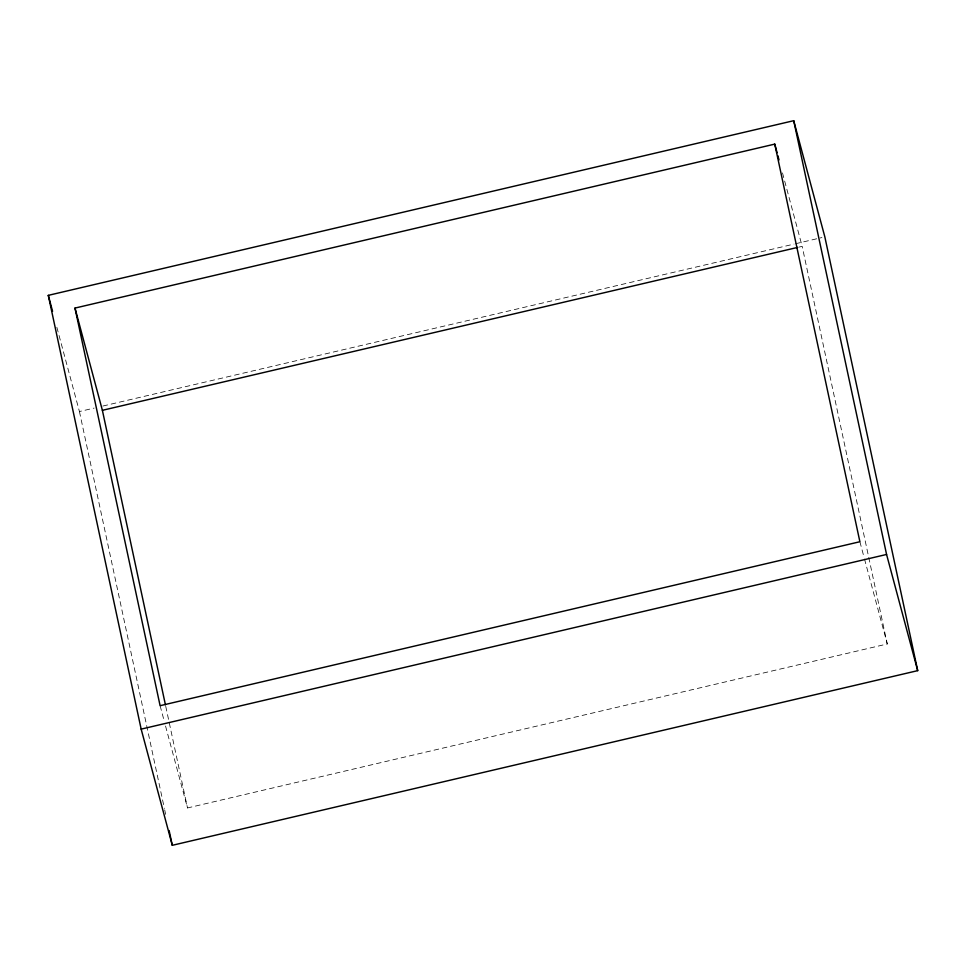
<?xml version="1.0" encoding="UTF-8"?>
<svg xmlns="http://www.w3.org/2000/svg" width="966" height="966" viewBox="0 0 966 966"><rect width="100%" height="100%" fill="white"/><g stroke="black" fill="none" stroke-linecap="round" stroke-linejoin="round"><path stroke-width="0.72" stroke-dasharray="4.83 3.62" d="M56.861 327.305L79.429 411.54L94.1 408.099M102.903 406.034L794.028 244.096M795.501 243.746L821.909 237.564M799.232 247.042L802.166 246.354L887.271 643.972L187.501 807.95L164.727 722.991M782.484 172.914L802.166 246.354M859.885 541.733L864.123 557.575M864.51 559.012L887.271 643.972M160.102 705.699L164.341 721.542M165.741 706.327L187.501 807.95M79.429 411.54L164.389 808.421M164.703 809.894L165.645 814.326"/><path stroke-width="1.45" d="M48.3 295.354L793.714 120.69L824.843 236.875L917.7 670.645L172.286 845.31L141.157 729.125L48.3 295.354L52.575 311.33M774.768 144.115L859.885 541.733L160.102 705.699L74.986 308.082L774.768 144.115L777.087 152.749M74.986 308.082L102.384 410.321L797.759 247.381M141.157 729.125L886.571 554.46L917.7 670.645M777.859 155.635L779.007 159.958M793.714 120.69L886.571 554.46M102.384 410.321L165.428 704.854M169.122 830.555L172.286 845.31"/></g></svg>
